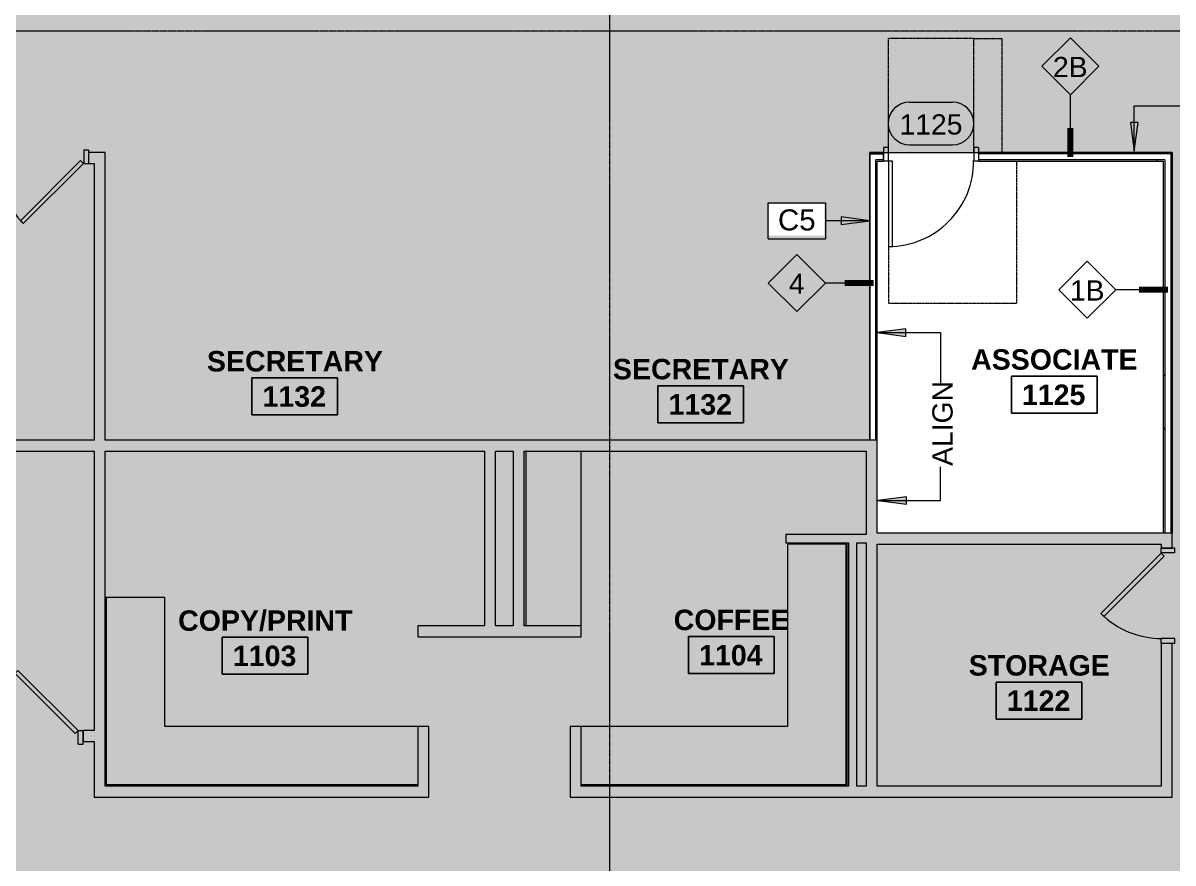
# Model space of a CAD drawing. Header units: inches. Extents: x -203 to 2905, y -968 to 768.
# Drawn here: x 1008.2 to 1491.4, y 44.9 to 397.9 of the extents above; entities that cross this region are included whole.
import ezdxf

# ---------------------------------------------------------------- set-up
doc = ezdxf.new("R2010")
doc.units = ezdxf.units.IN
doc.header["$MEASUREMENT"] = 0
doc.linetypes.add('Dash_2_', pattern=[0.25, 0.125, -0.125])
doc.linetypes.add('Grid Line 1_2_', pattern=[0.875, 0.5, -0.125, 0.125, -0.125])
for name, color, linetype, lineweight in [('A-ANNO-KEYN', 231, 'Continuous', 9), ('A-AREA-IDEN', 2, 'Continuous', 9), ('A-DETL-GENF', 92, 'Continuous', 9), ('A-DETL-THIN', 151, 'Continuous', 9), ('A-DOOR', 31, 'Continuous', 13), ('A-DOOR-FRAM', 31, 'Continuous', 20), ('A-DOOR-IDEN', 31, 'Continuous', 9), ('A-GENM', 13, 'Continuous', 13), ('A-WALL', 113, 'Continuous', 13), ('A-WALL-IDEN', 211, 'Continuous', 9), ('A-WALL-PATT', 111, 'Continuous', 13), ('G-ANNO-TEXT', 231, 'Continuous', 9), ('I-WALL', 2, 'Continuous', 9), ('Q-CASE', 31, 'Continuous', 13), ('S-GRID', 1, 'Continuous', 9)]:
    doc.layers.add(name, color=color, linetype=linetype, lineweight=lineweight)
doc.styles.add('Arial', font='arial.ttf', dxfattribs={"height": 8.851796})
doc.styles.add('Swis721 Lt BT_1', font='swissl.ttf', dxfattribs={"height": 8.514638})
doc.styles.add('Swis721 Lt BT_B', font='', dxfattribs={"height": 8.583975})
doc.styles.get('Swis721 Lt BT_B').set_extended_font_data('Swis721 Lt BT', bold=True)
pattern_1 = [(0, (0, 0), (30.72, 7.68), [1.267, -21.773, 1.267, -21.773, -122.88]), (0, (0, 0), (30.72, 7.68), [-46.08, 1.267, -44.813, 1.267, -21.773, -53.76]), (0, (0, 0), (30.72, 7.68), [-115.2, 1.267, -14.093, 1.267, -37.133]), (120, (11.52, 3.84), (-22.011075, 22.7643), [1.267, -21.773, 1.267, -21.773, -122.88]), (120, (11.52, 3.84), (-22.011075, 22.7643), [-46.08, 1.267, -44.813, 1.267, -21.773, -53.76]), (120, (11.52, 3.84), (-22.011075, 22.7643), [-115.2, 1.267, -14.093, 1.267, -37.133]), (240, (15.36, 19.2), (-8.708925, -30.4443), [1.267, -21.773, 1.267, -21.773, -122.88]), (240, (15.36, 19.2), (-8.708925, -30.4443), [-46.08, 1.267, -44.813, 1.267, -21.773, -53.76]), (240, (15.36, 19.2), (-8.708925, -30.4443), [-115.2, 1.267, -14.093, 1.267, -37.133])]

# ---------------------------------------------------------------- blocks, each defined once
blk = doc.blocks.new('Single Flush - OTJ_SOLIDFLUSH_ALUM-5493998-LEVEL 11 CONSTRUCTION PLAN')
at = {"layer": 'A-DOOR', "color": 8, "lineweight": 20}
for p, q in [((-7.42, 27.64), (-8.65, 26.4)), ((-8.65, 26.4), (16.67, 1.08)), ((17.91, 2.31), (-7.42, 27.64)), ((16.67, 1.08), (17.91, 2.31))]:
    blk.add_line(p, q, dxfattribs=at)
at = {"layer": 'A-DOOR', "color": 55, "lineweight": 9}
blk.add_arc((17.91, 2.31), 35.81, 135, 180.5, dxfattribs=at)
at = {"layer": 'A-DOOR-FRAM', "color": 8}
for p, q in [((-20, -3.44), (-20, 2.31)), ((-20, 2.31), (-18, 2.31)), ((-18, -3.44), (-18, 2.31)), ((18, -3.44), (18, 2.31)), ((18, 2.31), (20, 2.31)), ((20, -3.44), (20, 2.31)), ((-20, -3.44), (-18, -3.44)), ((18, -3.44), (20, -3.44))]:
    blk.add_line(p, q, dxfattribs=at)
blk = doc.blocks.new('Single Flush - OTJ_SOLIDFLUSH_ALUM-5493996-LEVEL 11 CONSTRUCTION PLAN')
at = {"layer": 'A-DOOR', "color": 8, "lineweight": 20}
for p, q in [((-8.65, -26.4), (16.67, -1.08)), ((17.91, -2.31), (-7.42, -27.64)), ((16.67, -1.08), (17.91, -2.31)), ((-7.42, -27.64), (-8.65, -26.4))]:
    blk.add_line(p, q, dxfattribs=at)
at = {"layer": 'A-DOOR', "color": 55, "lineweight": 9}
blk.add_arc((17.91, -2.31), 35.81, 179.5, 225, dxfattribs=at)
at = {"layer": 'A-DOOR-FRAM', "color": 8}
for p, q in [((-20, 3.44), (-20, -2.31)), ((-20, 3.44), (-18, 3.44)), ((-18, 3.44), (-18, -2.31)), ((18, 3.44), (18, -2.31)), ((18, 3.44), (20, 3.44)), ((20, 3.44), (20, -2.31)), ((-20, -2.31), (-18, -2.31)), ((18, -2.31), (20, -2.31))]:
    blk.add_line(p, q, dxfattribs=at)
blk = doc.blocks.new('C-Counter Top1 - 24_ Depth-4929836-LEVEL 11 CONSTRUCTION PLAN')
at = {"layer": 'Q-CASE', "color": 55, "lineweight": 9}
for p, q in [((26.11, -0.75), (-47.26, -0.75)), ((-47.26, -24), (26.11, -24))]:
    blk.add_line(p, q, dxfattribs=at)
blk = doc.blocks.new('Single Flush - OTJ_SOLIDFLUSH_Side Lite-5611454-LEVEL 11 CONSTRUCTION PLAN')
at = {"layer": 'A-DOOR', "lineweight": 20}
for p, q in [((16.16, 37.69), (16.16, 1.87)), ((17.91, 37.69), (16.16, 37.69)), ((17.91, 1.87), (17.91, 37.69)), ((16.16, 1.87), (17.91, 1.87))]:
    blk.add_line(p, q, dxfattribs=at)
at = {"layer": 'A-DOOR', "lineweight": 9}
blk.add_arc((17.91, 1.87), 35.81, 90, 180.5, dxfattribs=at)
at = {"layer": 'A-DOOR-FRAM'}
for p, q in [((-20, -3.87), (-20, 1.87)), ((-20, 1.87), (-18, 1.87)), ((-18, -3.87), (-18, 1.87)), ((18, -3.87), (18, 1.87)), ((18, 1.87), (20, 1.87)), ((20, -3.87), (20, 1.87)), ((-20, -3.87), (-18, -3.87)), ((18, -3.87), (20, -3.87))]:
    blk.add_line(p, q, dxfattribs=at)
at = {"layer": 'A-GENM', "linetype": 'Dash_2_', "lineweight": 9}
for p, q in [((-35.91, 61.69), (17.91, 61.69)), ((-35.91, 1.87), (-35.91, 61.69)), ((17.91, 1.87), (17.91, 61.69)), ((17.87, 1.87), (17.91, 1.87)), ((-29.91, -1.88), (-29.91, -49.69)), ((-17.91, -1.88), (-17.91, -49.69)), ((17.87, -1.88), (17.91, -1.88)), ((17.91, -1.88), (17.91, -49.69)), ((-17.91, -49.69), (-29.91, -49.69)), ((-17.91, -49.69), (17.91, -49.69))]:
    blk.add_line(p, q, dxfattribs=at)
blk = doc.blocks.new('C-L SHAPE COUNTER TOP - C-L SHAPE COUNTER TOP-5524043-LEVEL 11 CONSTRUCTION PLAN')
at = {"layer": 'Q-CASE', "color": 55, "lineweight": 9}
for p, q in [((0.5, 0.5), (0.5, 111.69)), ((25, 25), (25, 111.69)), ((101.63, 25), (25, 25)), ((101.63, 0.5), (101.63, 25)), ((0, 0), (101.63, 0)), ((101.63, 0.5), (0.5, 0.5)), ((101.63, 0), (101.63, 0.5))]:
    blk.add_line(p, q, dxfattribs=at)
blk = doc.blocks.new('C-L SHAPE COUNTER TOP - C-L SHAPE COUNTER TOP-5524417-LEVEL 11 CONSTRUCTION PLAN')
at = {"layer": 'Q-CASE', "color": 55, "lineweight": 9}
for p, q in [((0.5, -131.37), (0.5, -0.5)), ((0.5, -0.5), (79.23, -0.5)), ((79.23, -0.5), (79.23, 0)), ((79.23, -25), (79.23, -0.5)), ((25, -131.37), (25, -25)), ((25, -25), (79.23, -25))]:
    blk.add_line(p, q, dxfattribs=at)
blk = doc.blocks.new('Room Tag - Room Name and Number-3379422-LEVEL 11 CONSTRUCTION PLAN')
at = {"layer": 'A-AREA-IDEN'}
for p, q in [((-0.1881, -0.1636), (-0.1881, -0.0018)), ((-0.1881, -0.0018), (0.1869, -0.0018)), ((0.1869, -0.0018), (-0.1881, -0.0018)), ((-0.1881, -0.0018), (-0.1881, -0.1636)), ((0.1869, -0.0018), (0.1869, -0.1636)), ((0.1869, -0.1636), (0.1869, -0.0018)), ((0.1869, -0.1636), (-0.1881, -0.1636)), ((-0.1881, -0.1636), (0.1869, -0.1636))]:
    blk.add_line(p, q, dxfattribs=at)
blk = doc.blocks.new('Door Tag - Door Tag-41184-LEVEL 11 CONSTRUCTION PLAN')
at = {"layer": 'A-DOOR-IDEN'}
for p, q in [((-0.09375, 0.09375), (0.09375, 0.09375)), ((-0.09375, -0.09375), (0.09375, -0.09375))]:
    blk.add_line(p, q, dxfattribs=at)
for centre, start, end in [((-0.09375, 0), 90, 270), ((0.09375, 0), 270, 90)]:
    blk.add_arc(centre, 0.09375, start, end, dxfattribs=at)
blk = doc.blocks.new('Wall Tag - 1_4_-62626-LEVEL 11 CONSTRUCTION PLAN')
at = {"layer": 'A-WALL-IDEN'}
for p, q in [((-0.125, 0), (0, 0.125)), ((0, 0.125), (0.125, 0)), ((-0.125, 0), (0, -0.125)), ((0, -0.125), (0.125, 0))]:
    blk.add_line(p, q, dxfattribs=at)
blk = doc.blocks.new('Keynote Tag - Keynote Number - Boxed-135510-LEVEL 11 CONSTRUCTION PLAN')
at = {"layer": 'A-ANNO-KEYN'}
for p, q in [((-0.125, -0.0792), (-0.125, 0.0781)), ((-0.125, 0.0781), (0.125, 0.0781)), ((0.125, 0.0781), (0.125, -0.0792)), ((-0.125, -0.0792), (0.125, -0.0792))]:
    blk.add_line(p, q, dxfattribs=at)

msp = doc.modelspace()

# ---------------------------------------------------------------- hatches: boundary and pattern name
at = {"layer": 'A-ANNO-KEYN'}
msp.add_hatch(color=256, dxfattribs=at).paths.add_polyline_path([(1364.01, 314.86), (1352.01, 316.44), (1352.01, 313.28)], flags=0)
at = {"layer": 'A-DETL-GENF'}
h = msp.add_hatch(color=9, dxfattribs=at)
h.paths.add_polyline_path([(131.76, -847.99), (290.55, -780.58), (225.58, -627.57), (209.01, -634.6), (202.64, -619.58), (206.9, -617.78), (211.46, -628.54), (296.14, -592.58), (297.95, -596.84), (229.84, -625.76), (294.8, -778.77), (401.29, -733.56), (336.32, -580.55), (334.77, -581.21), (332.96, -576.95), (428.69, -536.31), (430.5, -540.56), (340.58, -578.74), (405.55, -731.76), (515.31, -685.15), (511.69, -685.15), (511.69, -619.4), (491.89, -619.4), (491.89, -612.4), (492.01, -612.4), (492.01, -532.94), (471.73, -532.94), (471.73, -523.06), (467.32, -524.93), (465.51, -520.68), (471.73, -518.03), (471.73, -508.94), (497.51, -508.94), (497.51, -514.94), (537.51, -514.94), (537.51, -508.94), (555.67, -508.94), (555.67, -394.75), (560.61, -394.75), (560.61, -346.75), (555.67, -346.75), (555.67, -249.98), (575.84, -249.98), (575.84, -160.84), (555.74, -160.84), (555.74, 0.66), (596.73, 0.66), (596.73, -16.34), (638.73, -16.34), (638.73, 0.66), (700.73, 0.66), (700.73, -16.34), (742.73, -16.34), (742.73, 0.66), (804.73, 0.66), (804.73, -16.34), (846.73, -16.34), (846.73, 0.66), (908.73, 0.66), (908.73, -16.34), (950.73, -16.34), (950.73, 0.66), (993.73, 0.66), (993.73, -121.34), (988.17, -121.34), (988.17, -199.94), (988.73, -199.94), (988.73, -160.97), (993.73, -160.97), (993.73, -227.33), (967.61, -227.33), (967.61, -227.44), (965.73, -227.44), (965.73, -267.44), (967.61, -267.44), (967.61, -342.44), (968.74, -342.44), (968.74, -337.81), (970.74, -337.81), (970.74, -342.44), (1010.74, -342.44), (1010.74, -337.81), (1090.73, -337.81), (1090.73, -342.44), (1178.73, -342.44), (1178.73, -337.81), (1330.73, -337.81), (1330.73, -342.44), (1247.36, -342.44), (1247.36, -499.31), (1266.73, -499.31), (1266.73, -523.31), (1247.36, -523.31), (1247.36, -524.65), (1372.42, -524.65), (1372.42, -342.44), (1370.73, -342.44), (1370.73, -337.81), (1378.73, -337.81), (1378.73, -342.44), (1377.05, -342.44), (1377.05, -524.65), (1492.42, -524.65), (1492.42, -342.44), (1418.73, -342.44), (1418.73, -337.81), (1497.05, -337.81), (1497.05, -372.91), (1498.73, -372.91), (1498.73, -377.54), (1497.05, -377.54), (1497.05, -524.65), (1723.7, -524.65), (1723.7, -372.91), (1723.3, -372.91), (1723.3, -377.54), (1538.73, -377.54), (1538.73, -372.91), (1552.42, -372.91), (1552.42, 120.98), (1556.17, 120.98), (1556.17, -1.34), (1582.73, -1.34), (1582.73, -12.96), (1723.7, -12.96), (1723.7, 162.67), (1556.17, 162.67), (1556.17, 160.98), (1552.42, 160.98), (1552.42, 168.98), (1556.17, 168.98), (1556.17, 167.29), (1723.7, 167.29), (1723.7, 284.95), (1723.3, 284.95), (1723.3, 338.96), (1556.17, 338.96), (1556.17, 208.98), (1552.42, 208.98), (1552.42, 343.59), (1723.3, 343.59), (1723.3, 351.59), (1732.42, 351.59), (1732.42, 355.59), (1737.05, 355.59), (1737.05, 351.59), (1910.23, 351.59), (1910.23, 580.43), (1737.05, 580.43), (1737.05, 395.59), (1732.42, 395.59), (1732.42, 418.96), (1730.73, 418.96), (1730.73, 423.59), (1732.42, 423.59), (1732.42, 580.43), (1617.05, 580.43), (1617.05, 406.96), (1661.42, 406.96), (1661.42, 423.59), (1690.73, 423.59), (1690.73, 418.96), (1666.05, 418.96), (1666.05, 402.34), (1610.73, 402.34), (1610.73, 406.96), (1612.42, 406.96), (1612.42, 580.43), (1497.05, 580.43), (1497.05, 406.96), (1570.73, 406.96), (1570.73, 402.34), (1418.73, 402.34), (1418.73, 406.96), (1492.42, 406.96), (1492.42, 580.43), (1377.05, 580.43), (1377.05, 406.96), (1378.73, 406.96), (1378.73, 402.34), (1298.73, 402.34), (1298.73, 406.96), (1372.42, 406.96), (1372.42, 580.43), (1257.05, 580.43), (1257.05, 577.15), (1266.73, 577.15), (1266.73, 553.15), (1257.05, 553.15), (1257.05, 406.96), (1258.73, 406.96), (1258.73, 402.34), (1250.73, 402.34), (1250.73, 406.96), (1252.42, 406.96), (1252.42, 553.15), (1242.73, 553.15), (1242.73, 577.15), (1252.42, 577.15), (1252.42, 580.43), (1137.05, 580.43), (1137.05, 406.96), (1210.73, 406.96), (1210.73, 402.34), (998.73, 402.34), (998.73, 406.96), (1132.42, 406.96), (1132.42, 580.43), (957.05, 580.43), (957.05, 577.15), (966.73, 577.15), (966.73, 553.15), (957.05, 553.15), (957.05, 406.96), (958.73, 406.96), (958.73, 402.34), (950.73, 402.34), (950.73, 406.96), (952.42, 406.96), (952.42, 553.15), (942.73, 553.15), (942.73, 577.15), (952.42, 577.15), (952.42, 580.43), (837.05, 580.43), (837.05, 406.96), (910.73, 406.96), (910.73, 402.34), (830.73, 402.34), (830.73, 406.96), (832.42, 406.96), (832.42, 580.43), (657.05, 580.43), (657.05, 406.96), (790.73, 406.96), (790.73, 402.34), (518.73, 402.34), (518.73, 406.96), (652.42, 406.96), (652.42, 580.43), (477.05, 580.43), (477.05, 406.96), (478.73, 406.96), (478.73, 402.34), (470.73, 402.34), (470.73, 406.96), (472.42, 406.96), (472.42, 580.43), (357.05, 580.43), (357.05, 406.96), (430.73, 406.96), (430.73, 402.34), (278.73, 402.34), (278.73, 406.96), (352.42, 406.96), (352.42, 580.43), (237.05, 580.43), (237.05, 577.15), (246.73, 577.15), (246.73, 553.15), (237.05, 553.15), (237.05, 406.96), (238.73, 406.96), (238.73, 402.34), (230.73, 402.34), (230.73, 406.96), (232.42, 406.96), (232.42, 553.15), (222.73, 553.15), (222.73, 577.15), (232.42, 577.15), (232.42, 580.43), (117.05, 580.43), (117.05, 406.96), (190.73, 406.96), (190.73, 402.34), (112.42, 402.34), (112.42, 418.96), (110.73, 418.96), (110.73, 423.59), (112.42, 423.59), (112.42, 580.43), (-120.35, 580.43), (-120.35, 406.96), (52.42, 406.96), (52.42, 423.59), (70.73, 423.59), (70.73, 418.96), (57.05, 418.96), (57.05, 328.65), (52.42, 328.65), (52.42, 402.34), (-120.35, 402.34), (-120.35, 286.96), (52.42, 286.96), (52.42, 288.65), (57.05, 288.65), (57.05, 280.65), (52.42, 280.65), (52.42, 282.34), (-120.35, 282.34), (-120.35, 166.96), (52.42, 166.96), (52.42, 240.65), (57.05, 240.65), (57.05, 160.65), (52.42, 160.65), (52.42, 162.34), (-120.35, 162.34), (-120.35, 0.55), (-80.76, 0.55), (-80.76, -13.04), (52.42, -13.04), (52.45, 120.65), (57.05, 120.65), (57.05, -19.35), (52.42, -19.35), (52.42, -17.66), (-80.76, -17.66), (-80.76, -30.95), (-120.35, -30.95), (-120.35, -193.04), (52.42, -193.04), (52.42, -59.35), (57.05, -59.35), (57.05, -218.77), (71.25, -252.22), (66.99, -254.03), (52.42, -219.71), (52.42, -197.66), (-120.35, -197.66), (-120.35, -254.17), (-75.11, -360.73), (83.67, -293.32), (82.62, -290.84), (86.88, -289.04), (141.98, -418.82), (137.73, -420.63), (85.48, -297.58), (-73.3, -364.99), (-4.77, -526.42), (-2.44, -525.43), (-6.07, -516.89), (16.02, -507.51), (19.65, -516.05), (154.02, -459), (153.36, -457.45), (157.61, -455.64), (160.74, -463.01), (156.48, -464.81), (155.82, -463.26), (21.46, -520.31), (25.4, -529.6), (3.31, -538.98), (-0.64, -529.69), (-2.96, -530.67), (42.33, -637.33), (201.11, -569.92), (172.12, -501.63), (176.37, -499.83), (207.17, -572.37), (190.6, -579.41), (191.26, -580.96), (187.01, -582.77), (186.35, -581.21), (44.13, -641.59), (118.32, -816.32)], flags=0)
h.paths.add_polyline_path([(225.76, -805.76), (216.38, -783.67), (238.47, -774.29), (247.85, -796.38), (232.98, -802.69)], flags=0)
h.paths.add_polyline_path([(446.67, -711.97), (437.29, -689.88), (459.38, -680.5), (468.76, -702.59), (455.33, -708.29)], flags=0)
h.paths.add_polyline_path([(516.31, -684.73), (516.73, -684.55), (516.73, -619.4), (516.31, -619.4), (516.31, -684.66)], flags=0)
h.paths.add_polyline_path([(259.55, -539.27), (242.89, -500.03), (350.11, -454.51), (225.01, -159.89), (118.32, -205.39), (108.25, -181.68), (108.25, 0.59), (112.87, 0.59), (112.87, -27.03), (206.42, -27.03), (206.42, 0.59), (264.73, 0.59), (264.73, -4.04), (263.05, -4.04), (263.05, -31.65), (237.05, -31.65), (237.05, -151.81), (370.42, -151.81), (370.42, -4.04), (304.73, -4.04), (304.73, 0.59), (498.05, 0.59), (498.05, -98.13), (493.42, -98.13), (493.42, -4.04), (375.05, -4.04), (375.05, -151.81), (493.42, -151.81), (493.42, -138.13), (498.05, -138.13), (498.05, -157.13), (493.42, -157.13), (493.42, -156.44), (432.05, -156.44), (432.05, -196.81), (493.42, -196.81), (493.42, -196.13), (498.05, -196.13), (498.05, -296.13), (493.42, -296.13), (493.42, -229.44), (466.42, -229.44), (466.42, -201.44), (306.4, -201.44), (306.4, -156.44), (237.05, -156.44), (237.05, -179.26), (304.36, -337.81), (493.42, -337.81), (493.42, -336.13), (498.05, -336.13), (498.05, -448.88), (416.5, -483.5), (414.7, -479.24), (493.42, -445.81), (493.42, -342.44), (306.32, -342.44), (372.09, -497.33), (377.88, -494.87), (379.69, -499.13), (370.67, -502.95), (356.99, -470.74), (283.74, -501.84), (293.51, -524.85), (259.81, -539.16)], flags=0)
h.paths.add_polyline_path([(259.81, -534.13), (287.44, -522.4), (274.4, -491.68), (246.77, -503.41), (249.74, -510.4), (271.83, -501.02), (281.21, -523.11), (259.11, -532.49), (259.55, -533.51)], flags=0)
h.paths.add_polyline_path([(963.74, -524.65), (967.61, -524.65), (967.61, -523.31), (943.94, -523.31), (943.94, -499.31), (967.61, -499.31), (967.61, -457.44), (965.73, -457.44), (965.73, -499.09), (942.73, -499.09), (942.73, -524.65), (963.23, -524.65)], flags=0)
h.paths.add_polyline_path([(1566.73, -523.31), (1542.73, -523.31), (1542.73, -499.31), (1566.73, -499.31)], flags=0)
h.paths.add_polyline_path([(281.93, -497.58), (355.19, -466.48), (351.91, -458.77), (278.66, -489.87), (279.43, -491.68)], flags=0)
h.paths.add_polyline_path([(560.17, -441.94), (560.61, -441.94), (560.61, -437.31), (560.17, -437.31)], flags=0)
h.paths.add_polyline_path([(1042.55, -276.86), (1037.92, -276.86), (1037.92, -158.54), (1086.73, -158.54), (1086.73, -163.17), (1042.55, -163.17), (1042.55, -254.42)], flags=0)
h.paths.add_polyline_path([(1374.73, -276.73), (1374.73, -276.11), (1372.42, -276.11), (1372.42, -163.17), (1340.73, -163.17), (1340.73, -158.54), (1372.42, -158.54), (1372.42, -4.04), (1283.05, -4.04), (1283.05, -33.04), (1272.05, -33.04), (1272.05, -158.54), (1304.73, -158.54), (1304.73, -163.17), (1122.73, -163.17), (1122.73, -158.54), (1159.42, -158.54), (1159.42, -156.86), (1164.05, -156.86), (1164.05, -158.54), (1267.42, -158.54), (1267.42, -33.04), (1223.42, -33.04), (1223.42, -4.04), (1164.05, -4.04), (1164.05, -116.86), (1159.42, -116.86), (1159.42, -97.17), (1037.92, -97.17), (1037.92, -90.86), (1042.55, -90.86), (1042.55, -92.54), (1159.42, -92.54), (1159.42, -4.04), (1042.55, -4.04), (1042.55, -50.86), (1037.92, -50.86), (1037.92, 0.59), (1491.05, 0.59), (1491.05, -5.73), (1486.42, -5.73), (1486.42, -4.04), (1377.05, -4.04), (1377.05, -103.21), (1486.42, -103.21), (1486.42, -45.73), (1491.05, -45.73), (1491.05, -276.73), (1377.05, -276.73)], flags=0)
h.paths.add_polyline_path([(471.05, -224.81), (471.73, -224.81), (471.73, -201.44), (471.05, -201.44), (471.05, -216.75)], flags=0)
h.paths.add_polyline_path([(968.13, -222.33), (968.13, -204.94), (967.61, -204.94), (967.61, -222.33)], flags=0)
h.paths.add_polyline_path([(350.11, -196.81), (427.42, -196.81), (427.42, -156.44), (311.03, -156.44), (311.03, -196.81)], flags=0)
h.paths.add_polyline_path([(232.42, -168.37), (232.42, -157.68), (228.58, -159.32), (231.55, -166.31)], flags=0)
h.paths.add_polyline_path([(1304.83, -164.92), (1304.83, -163.17), (1340.64, -163.17), (1340.64, -164.92), (1317.1, -164.92)], flags=0)
h.paths.add_polyline_path([(1122.64, -164.92), (1086.83, -164.92), (1086.83, -163.17), (1122.64, -163.17)], flags=0)
h.paths.add_polyline_path([(1272.05, -28.41), (1278.42, -28.41), (1278.42, -4.04), (1268.73, -4.04), (1268.73, -28.41)], flags=0)
h.paths.add_polyline_path([(1240.73, -28.41), (1240.73, -4.04), (1228.05, -4.04), (1228.05, -28.41)], flags=0)
h.paths.add_polyline_path([(-120.35, -27.45), (-84.26, -27.45), (-84.26, -27.34), (-117.75, -27.34), (-117.75, -17.66), (-120.35, -17.66), (-120.35, -27.34)], flags=0)
h.paths.add_polyline_path([(258.42, -27.03), (258.42, -4.04), (248.73, -4.04), (248.73, -27.03)], flags=0)
h.paths.add_polyline_path([(211.05, -27.03), (220.73, -27.03), (220.73, -4.04), (211.05, -4.04)], flags=0)
h.paths.add_polyline_path([(-117.75, -13.04), (-117.75, -2.95), (-120.35, -2.95), (-120.35, -13.04)], flags=0)
h.paths.add_polyline_path([(558.48, 71.96), (430.42, 71.96), (430.42, 101.59), (435.05, 101.59), (435.05, 76.59), (554.98, 76.59), (554.98, 221.96), (396.05, 221.96), (396.05, 146.59), (432.73, 146.59), (432.73, 141.96), (354.73, 141.96), (354.73, 146.59), (378.73, 146.59), (378.73, 221.96), (266.05, 221.96), (266.05, 219.52), (229.36, 219.52), (229.36, 184.99), (266.05, 184.99), (266.05, 181.49), (236.48, 181.49), (236.48, 76.59), (352.42, 76.59), (352.42, 101.59), (357.05, 101.59), (357.05, 71.96), (108.25, 71.96), (108.25, 131.87), (112.87, 131.87), (112.87, 76.59), (224.73, 76.59), (224.73, 173.56), (112.87, 173.56), (112.87, 171.87), (108.25, 171.87), (108.25, 178.18), (224.73, 178.18), (224.73, 343.34), (108.25, 343.34), (108.25, 347.96), (229.36, 347.96), (229.36, 226.59), (378.42, 226.59), (378.42, 347.96), (576.05, 347.96), (576.05, 221.96), (558.48, 221.96), (558.48, 76.59), (574.73, 76.59), (574.73, 71.96), (569.74, 71.96)], flags=0)
h.paths.add_polyline_path([(1491.05, 72.66), (1238.11, 72.66), (1238.11, 102.28), (1242.73, 102.28), (1242.73, 77.28), (1354.98, 77.28), (1354.98, 179.48), (1328.64, 179.48), (1328.64, 182.98), (1362.42, 182.98), (1362.42, 217.96), (1218.73, 217.96), (1218.73, 144.59), (1242.73, 144.59), (1242.73, 139.96), (1174.11, 139.96), (1174.11, 144.59), (1202.11, 144.59), (1202.11, 217.96), (1042.73, 217.96), (1042.73, 77.28), (1174.11, 77.28), (1174.11, 102.28), (1178.73, 102.28), (1178.73, 72.66), (1038.11, 72.66), (1038.11, 95.96), (1033.42, 95.96), (1033.42, 100.59), (1038.11, 100.59), (1038.11, 217.96), (764.05, 217.96), (764.05, 79.66), (977.11, 79.66), (977.11, 100.59), (993.42, 100.59), (993.42, 95.96), (981.73, 95.96), (981.73, 79.66), (986.42, 79.66), (986.42, 72.66), (759.42, 72.66), (759.42, 104.84), (646.42, 104.84), (646.42, 294.15), (666.05, 294.15), (666.05, 109.46), (726.05, 109.46), (726.05, 294.15), (759.42, 294.15), (759.42, 343.59), (766.73, 343.59), (766.73, 338.96), (764.05, 338.96), (764.05, 222.59), (898.86, 222.59), (898.86, 338.96), (806.73, 338.96), (806.73, 343.59), (995.73, 343.59), (995.73, 338.96), (902.61, 338.96), (902.61, 222.59), (1038.11, 222.59), (1038.11, 338.96), (1035.73, 338.96), (1035.73, 343.59), (1042.73, 343.59), (1042.73, 222.59), (1364.05, 222.59), (1364.05, 343.59), (1491.05, 343.59), (1491.05, 177.23), (1486.42, 177.23), (1486.42, 178.92), (1367.05, 178.92), (1367.05, 77.28), (1486.42, 77.28), (1486.42, 137.23), (1491.05, 137.23), (1491.05, 77.28)], flags=0)
h.paths.add_polyline_path([(229.36, 76.59), (232.98, 76.59), (232.98, 181.49), (229.36, 181.49), (229.36, 76.73)], flags=0)
h.paths.add_polyline_path([(1358.48, 77.28), (1362.42, 77.28), (1362.42, 179.48), (1358.48, 179.48), (1358.48, 77.43)], flags=0)
h.paths.add_polyline_path([(759.42, 109.46), (759.42, 289.52), (730.67, 289.52), (730.67, 109.46), (758.57, 109.46)], flags=0)
h.paths.add_polyline_path([(661.42, 109.46), (661.42, 289.52), (651.05, 289.52), (651.05, 109.46), (656.64, 109.46)], flags=0)
h.paths.add_polyline_path([(1214.11, 144.59), (1214.11, 217.96), (1206.73, 217.96), (1206.73, 144.59)], flags=0)
h.paths.add_polyline_path([(391.42, 146.59), (391.42, 221.96), (383.36, 221.96), (383.36, 146.59)], flags=0)
h.paths.add_polyline_path([(1556.17, 553.15), (1542.73, 553.15), (1542.73, 577.15), (1566.73, 577.15), (1566.73, 553.15), (1563.48, 553.15)], flags=0)
h.paths.add_polyline_path([(620.73, 553.15), (596.73, 553.15), (596.73, 577.15), (620.73, 577.15)], flags=0)
h.paths.add_polyline_path([(-15.27, 553.15), (-39.27, 553.15), (-39.27, 577.15), (-15.27, 577.15)], flags=0)
at = {"layer": 'A-WALL-PATT', "lineweight": 9}
h = msp.add_hatch(color=7, dxfattribs=at)
h.paths.add_polyline_path([(1038.11, 338.96), (1038.11, 343.59), (1035.73, 343.59), (1035.73, 338.96)], flags=0)
h.paths.add_polyline_path([(894.33, 338.96), (995.73, 338.96), (995.73, 343.59), (806.73, 343.59), (806.73, 338.96)], flags=0)
h.paths.add_polyline_path([(766.73, 338.96), (766.73, 343.59), (764.05, 343.59), (764.05, 338.96)], flags=0)
for points in [[(1038.11, 72.66), (1042.73, 72.66), (1042.73, 343.59), (1038.11, 343.59), (1038.11, 77.28)], [(1038.11, 217.96), (1038.11, 222.59), (764.05, 222.59), (764.05, 217.96), (894.33, 217.96)], [(1202.11, 217.96), (1362.42, 217.96), (1362.42, 222.59), (1042.73, 222.59), (1042.73, 217.96), (1174.11, 217.96)], [(1362.42, 77.28), (1367.05, 77.28), (1367.05, 222.59), (1362.42, 222.59), (1362.42, 77.43)], [(1206.73, 144.59), (1206.73, 217.96), (1202.11, 217.96), (1202.11, 144.59), (1203.98, 144.59)], [(1218.73, 144.59), (1218.73, 217.96), (1214.11, 217.96), (1214.11, 144.59)], [(1358.48, 179.48), (1362.42, 179.48), (1362.42, 182.98), (1328.64, 182.98), (1328.64, 179.48), (1354.98, 179.48)], [(1354.98, 77.28), (1358.48, 77.28), (1358.48, 179.48), (1354.98, 179.48), (1354.98, 77.55)], [(1490.42, 178.92), (1491.05, 178.92), (1491.05, 183.54), (1367.05, 183.54), (1367.05, 178.92), (1487.94, 178.92)], [(1242.73, 139.96), (1242.73, 144.59), (1174.11, 144.59), (1174.11, 139.96), (1218.73, 139.96)], [(1174.11, 72.66), (1178.73, 72.66), (1178.73, 102.28), (1174.11, 102.28), (1174.11, 77.28)], [(1242.73, 77.28), (1242.73, 102.28), (1238.11, 102.28), (1238.11, 77.28)], [(1042.73, 72.66), (1174.11, 72.66), (1174.11, 77.28), (1042.73, 77.28)], [(1242.73, 72.66), (1491.05, 72.66), (1491.05, 77.28), (1238.11, 77.26), (1238.11, 72.66)]]:
    msp.add_hatch(color=7, dxfattribs=at).paths.add_polyline_path(points, flags=0)
h = msp.add_hatch(dxfattribs=at)
h.set_pattern_fill('FP_1', color=256, style=0, pattern_type=2)
h.set_pattern_definition(pattern_1)
h.paths.add_polyline_path([(1490.42, 342.96), (1490.42, 343.59), (1409.73, 343.59), (1409.73, 342.96), (1487.92, 342.96)], flags=0)
h.paths.add_polyline_path([(1367.05, 342.96), (1369.73, 342.96), (1369.73, 343.59), (1364.05, 343.59), (1364.05, 342.96), (1366.55, 342.96)], flags=0)
h = msp.add_hatch(dxfattribs=at)
h.set_pattern_fill('FP_1', color=256, style=0, pattern_type=2)
h.set_pattern_definition(pattern_1)
h.paths.add_polyline_path([(1490.42, 183.54), (1491.05, 183.54), (1491.05, 343.59), (1490.42, 343.57), (1490.42, 184.08)], flags=0)
h = msp.add_hatch(dxfattribs=at)
h.set_pattern_fill('FP_1', color=256, style=0, pattern_type=2)
h.set_pattern_definition(pattern_1)
h.paths.add_polyline_path([(1366.55, 222.59), (1367.05, 222.59), (1367.05, 340.46), (1366.55, 340.46), (1366.55, 222.72)], flags=0)
h = msp.add_hatch(dxfattribs=at)
h.set_pattern_fill('FP_1', color=256, style=0, pattern_type=2)
h.set_pattern_definition(pattern_1)
h.paths.add_polyline_path([(1487.3, 339.84), (1487.29, 340.46), (1409.73, 340.46), (1409.73, 339.84), (1436.22, 339.84)], flags=0)
h.paths.add_polyline_path([(1367.05, 339.84), (1369.73, 339.84), (1369.73, 340.46), (1367.05, 340.46)], flags=0)
h = msp.add_hatch(dxfattribs=at)
h.set_pattern_fill('FP_1', color=256, style=0, pattern_type=2)
h.set_pattern_definition(pattern_1)
h.paths.add_polyline_path([(1487.92, 183.54), (1487.92, 340.46), (1487.3, 340.46), (1487.3, 183.54)], flags=0)
h = msp.add_hatch(color=7, dxfattribs=at)
h.paths.add_polyline_path([(1491.05, 77.28), (1491.05, 137.23), (1486.42, 137.23), (1486.42, 77.28)], flags=0)
h.paths.add_polyline_path([(1487.95, 177.23), (1491.05, 177.23), (1491.05, 178.92), (1486.42, 178.92), (1486.42, 177.23), (1487.92, 177.23)], flags=0)
h = msp.add_hatch(color=7, dxfattribs=at)
h.paths.add_polyline_path([(1038.11, 95.96), (1038.11, 100.59), (1033.42, 100.59), (1033.42, 95.96)], flags=0)
h.paths.add_polyline_path([(993.42, 95.96), (993.42, 100.59), (977.11, 100.59), (977.11, 95.96), (986.42, 95.96)], flags=0)
at = {"layer": 'G-ANNO-TEXT'}
for points in [[(1475.12, 344.12), (1476.7, 356.12), (1473.54, 356.12)], [(1367.12, 267.84), (1379.12, 266.26), (1379.12, 269.42)], [(1367.34, 197.27), (1379.34, 195.69), (1379.34, 198.85)]]:
    msp.add_hatch(color=7, dxfattribs=at).paths.add_polyline_path(points, flags=0)

# ---------------------------------------------------------------- linework, layer by layer
at = {"layer": 'A-ANNO-KEYN'}
for p, q in [((1364.01, 314.86), (1345.33, 314.86)), ((1364.01, 314.86), (1352.01, 316.44)), ((1352.01, 316.44), (1352.01, 313.28)), ((1352.01, 313.28), (1364.01, 314.86))]:
    msp.add_line(p, q, dxfattribs=at)
at = {"layer": 'A-DETL-THIN'}
for p, q in [((1364.05, 222.59), (1364.05, 343.59)), ((1364.05, 343.59), (1491.05, 343.59)), ((1491.05, 343.59), (1491.05, 183.54))]:
    msp.add_line(p, q, dxfattribs=at)
at = {"layer": 'A-WALL', "color": 8, "lineweight": 20}
for p, q in [((1042.73, 343.59), (1035.73, 343.59)), ((1035.73, 343.59), (1035.73, 338.96)), ((1042.73, 222.59), (1042.73, 343.59)), ((1035.73, 338.96), (1038.11, 338.96)), ((1038.11, 338.96), (1038.11, 222.59)), ((1038.11, 222.59), (902.61, 222.59)), ((1367.05, 222.59), (1042.73, 222.59)), ((1367.05, 183.54), (1367.05, 222.59)), ((764.05, 217.96), (1038.11, 217.96)), ((1038.11, 217.96), (1038.11, 100.59)), ((1042.73, 77.28), (1042.73, 217.96)), ((1042.73, 217.96), (1202.11, 217.96)), ((1202.11, 217.96), (1202.11, 144.59)), ((1206.73, 217.96), (1214.11, 217.96)), ((1206.73, 144.59), (1206.73, 217.96)), ((1214.11, 217.96), (1214.11, 144.59)), ((1218.73, 217.96), (1362.42, 217.96)), ((1218.73, 144.59), (1218.73, 217.96)), ((1362.42, 217.96), (1362.42, 182.98)), ((1362.42, 179.48), (1362.42, 77.28)), ((1491.05, 183.54), (1367.05, 183.54)), ((1367.05, 178.92), (1486.42, 178.92)), ((1367.05, 77.28), (1367.05, 178.92)), ((1486.42, 178.92), (1486.42, 177.23)), ((1491.05, 177.23), (1491.05, 183.54)), ((1486.42, 177.23), (1491.05, 177.23)), ((1202.11, 144.59), (1174.11, 144.59)), ((1174.11, 144.59), (1174.11, 139.96)), ((1214.11, 144.59), (1206.73, 144.59)), ((1242.73, 144.59), (1218.73, 144.59)), ((1242.73, 139.96), (1242.73, 144.59)), ((1174.11, 139.96), (1242.73, 139.96)), ((1491.05, 137.23), (1486.42, 137.23)), ((1486.42, 137.23), (1486.42, 77.28)), ((1491.05, 72.66), (1491.05, 137.23)), ((1174.11, 102.28), (1174.11, 77.28)), ((1178.73, 102.28), (1174.11, 102.28)), ((1178.73, 72.66), (1178.73, 102.28)), ((1238.11, 102.28), (1238.11, 72.66)), ((1242.73, 102.28), (1238.11, 102.28)), ((1242.73, 77.28), (1242.73, 102.28)), ((1038.11, 100.59), (1033.42, 100.59)), ((1033.42, 100.59), (1033.42, 95.96)), ((1033.42, 95.96), (1038.11, 95.96)), ((1038.11, 95.96), (1038.11, 72.66)), ((1038.11, 72.66), (1178.73, 72.66)), ((1174.11, 77.28), (1042.73, 77.28)), ((1238.11, 72.66), (1491.05, 72.66)), ((1354.98, 77.28), (1242.73, 77.28)), ((1362.42, 77.28), (1358.48, 77.28)), ((1486.42, 77.28), (1367.05, 77.28))]:
    msp.add_line(p, q, dxfattribs=at)
at = {"layer": 'A-WALL'}
for p, q in [((1364.05, 342.96), (1369.73, 342.96)), ((1366.55, 222.59), (1366.55, 340.46)), ((1369.73, 340.46), (1366.55, 340.46)), ((1490.42, 342.96), (1409.73, 342.96)), ((1487.92, 340.46), (1409.73, 340.46)), ((1487.92, 340.46), (1487.92, 183.54)), ((1490.42, 342.96), (1490.42, 183.54))]:
    msp.add_line(p, q, dxfattribs=at)
at = {"layer": 'A-WALL-IDEN'}
for p, q in [((1448.25, 341.71), (1448.25, 367.74)), ((1365.55, 288.68), (1345.33, 288.68)), ((1489.17, 285.85), (1467.37, 285.85))]:
    msp.add_line(p, q, dxfattribs=at)
at = {"layer": 'A-WALL-IDEN', "lineweight": 90}
for p, q in [((1448.25, 341.71), (1448.25, 353.71)), ((1365.55, 288.68), (1353.55, 288.68)), ((1489.17, 285.85), (1477.17, 285.85))]:
    msp.add_line(p, q, dxfattribs=at)
at = {"layer": 'G-ANNO-TEXT', "color": 7}
for p, q in [((1475.12, 363.19), (1532.48, 363.19)), ((1475.12, 344.12), (1475.12, 363.19)), ((1476.7, 356.12), (1473.54, 356.12)), ((1473.54, 356.12), (1475.12, 344.12)), ((1475.12, 344.12), (1476.7, 356.12)), ((1379.12, 269.42), (1367.12, 267.84)), ((1367.12, 267.84), (1379.12, 266.26)), ((1367.12, 267.84), (1393.65, 267.84)), ((1379.12, 266.26), (1379.12, 269.42)), ((1393.65, 267.84), (1393.65, 248.69)), ((1393.65, 248.69), (1393.65, 245.77)), ((1393.65, 197.27), (1393.65, 211.45)), ((1379.34, 198.85), (1367.34, 197.27)), ((1379.34, 195.69), (1379.34, 198.85)), ((1367.34, 197.27), (1379.34, 195.69)), ((1367.34, 197.27), (1393.65, 197.27))]:
    msp.add_line(p, q, dxfattribs=at)
at = {"layer": 'I-WALL', "lineweight": 13}
for p, q in [((1364.05, 343.59), (1364.05, 222.59)), ((1369.73, 343.59), (1364.05, 343.59)), ((1369.73, 339.84), (1369.73, 343.59)), ((1491.05, 343.59), (1409.73, 343.59)), ((1409.73, 343.59), (1409.73, 339.84)), ((1491.05, 183.54), (1491.05, 343.59)), ((1367.05, 222.59), (1367.05, 339.84)), ((1367.05, 339.84), (1369.73, 339.84)), ((1409.73, 339.84), (1487.3, 339.84)), ((1487.3, 339.84), (1487.3, 183.54))]:
    msp.add_line(p, q, dxfattribs=at)
at = {"layer": 'I-WALL', "color": 8, "lineweight": 20}
for p, q in [((1362.42, 182.98), (1328.64, 182.98)), ((1328.64, 182.98), (1328.64, 179.48)), ((1328.64, 179.48), (1354.98, 179.48)), ((1354.98, 179.48), (1354.98, 77.28)), ((1358.48, 179.48), (1362.42, 179.48)), ((1358.48, 77.28), (1358.48, 179.48))]:
    msp.add_line(p, q, dxfattribs=at)
at = {"layer": 'S-GRID', "linetype": 'Grid Line 1_2_'}
for p, q in [((1254.73, -968.26), (1254.73, 744.46)), ((-203.03, 394.69), (2046, 394.69))]:
    msp.add_line(p, q, dxfattribs=at)

# ---------------------------------------------------------------- block references
at = {"layer": 'A-ANNO-KEYN', "xscale": 95.99999999999994, "yscale": 95.99999999999994, "zscale": 95.99999999999994}
msp.add_blockref('Keynote Tag - Keynote Number - Boxed-135510-LEVEL 11 CONSTRUCTION PLAN', (1333.33, 314.91), dxfattribs=at)
at = {"layer": 'A-AREA-IDEN', "xscale": 95.99999999999994, "yscale": 95.99999999999994, "zscale": 95.99999999999994}
for p in [(1122.42, 248.96), (1441.53, 249.71), (1293.02, 245.67), (1109.98, 139.96), (1305.89, 140.27), (1435.19, 121.16)]:
    msp.add_blockref('Room Tag - Room Name and Number-3379422-LEVEL 11 CONSTRUCTION PLAN', p, dxfattribs=at)
at = {"layer": 'A-DOOR', "rotation": 180}
msp.add_blockref('Single Flush - OTJ_SOLIDFLUSH_Side Lite-5611454-LEVEL 11 CONSTRUCTION PLAN', (1389.73, 341.71), dxfattribs=at)
at = {"layer": 'A-DOOR', "color": 135}
for name, p in [('Single Flush - OTJ_SOLIDFLUSH_ALUM-5493996-LEVEL 11 CONSTRUCTION PLAN', (1015.73, 341.27)), ('Single Flush - OTJ_SOLIDFLUSH_ALUM-5493998-LEVEL 11 CONSTRUCTION PLAN', (1013.42, 98.27))]:
    msp.add_blockref(name, p, dxfattribs=at)
at = {"layer": 'A-DOOR', "color": 135, "rotation": 89.9999999999999}
msp.add_blockref('Single Flush - OTJ_SOLIDFLUSH_ALUM-5493998-LEVEL 11 CONSTRUCTION PLAN', (1488.73, 157.23), dxfattribs=at)
at = {"layer": 'A-DOOR-IDEN', "xscale": 95.99999999999994, "yscale": 95.99999999999994, "zscale": 95.99999999999994}
msp.add_blockref('Door Tag - Door Tag-41184-LEVEL 11 CONSTRUCTION PLAN', (1389.73, 355.73), dxfattribs=at)
at = {"layer": 'A-WALL-IDEN', "xscale": 95.99999999999994, "yscale": 95.99999999999994, "zscale": 95.99999999999994}
for p in [(1448.25, 379.74), (1333.33, 288.68), (1455.37, 285.85)]:
    msp.add_blockref('Wall Tag - 1_4_-62626-LEVEL 11 CONSTRUCTION PLAN', p, dxfattribs=at)
at = {"layer": 'Q-CASE', "color": 55, "lineweight": 9}
for name, p, rotation in [('C-Counter Top1 - 24_ Depth-4929836-LEVEL 11 CONSTRUCTION PLAN', (1218.73, 191.85), 90.00000000000084), ('C-L SHAPE COUNTER TOP - C-L SHAPE COUNTER TOP-5524043-LEVEL 11 CONSTRUCTION PLAN', (1354.42, 77.28), 90), ('C-L SHAPE COUNTER TOP - C-L SHAPE COUNTER TOP-5524417-LEVEL 11 CONSTRUCTION PLAN', (1042.73, 77.28), 89.99999999999991)]:
    msp.add_blockref(name, p, dxfattribs=dict(at, rotation=rotation))

# ---------------------------------------------------------------- texts
at = {"layer": 'A-AREA-IDEN', "char_height": 8.584, "attachment_point": 2, "line_spacing_factor": 0.998538, "style": 'Swis721 Lt BT_B'}
for s, insert, width in [('ASSOCIATE', (1441.54, 260.85), 76.032), ('SECRETARY', (1122.44, 260.1), 79.488), ('SECRETARY', (1293.03, 256.8), 79.488), ('1132', (1122.15, 245.27), 30.672), ('1132', (1292.75, 241.98), 30.672), ('1125', (1441.25, 246.02), 30.672), ('COPY/PRINT', (1109.99, 151.1), 81.324), ('COFFEE', (1305.9, 151.41), 54.864), ('1103', (1109.7, 136.28), 30.672), ('1104', (1305.61, 136.58), 30.672), ('STORAGE', (1435.2, 132.29), 65.016), ('1122', (1434.91, 117.47), 30.672)]:
    msp.add_mtext(s, dxfattribs=dict(at, insert=insert, width=width))
at = {"layer": 'A-DOOR-IDEN', "insert": (1389.69, 359.59), "char_height": 8.515, "width": 30.24, "attachment_point": 2, "line_spacing_factor": 1.00667, "style": 'Swis721 Lt BT_1'}
msp.add_mtext('1125', dxfattribs=at)
at = {"layer": 'A-WALL-IDEN', "attachment_point": 2, "line_spacing_factor": 1.00667, "style": 'Swis721 Lt BT_1'}
for s, insert, char_height, width in [('2B', (1448.22, 383.71), 8.515, 16.632), ('4', (1333.3, 292.65), 8.51, 7.56), ('1B', (1455.34, 289.82), 8.515, 16.632)]:
    msp.add_mtext(s, dxfattribs=dict(at, insert=insert, char_height=char_height, width=width))
at = {"layer": 'G-ANNO-TEXT', "color": 7, "insert": (1390.26, 211.82), "char_height": 8.515, "width": 40.284, "attachment_point": 1, "rotation": 90, "line_spacing_factor": 1.00667, "style": 'Swis721 Lt BT_1'}
msp.add_mtext('ALIGN', dxfattribs=at)

# ---------------------------------------------------------------- next in the draw order: texts
at = {"layer": 'A-ANNO-KEYN', "insert": (1333.3, 319.62), "char_height": 8.852, "width": 18.792, "attachment_point": 2, "line_spacing_factor": 0.938532, "style": 'Arial', "bg_fill": 3, "box_fill_scale": 1.25, "bg_fill_color": 0, "bg_fill_transparency": 0}
msp.add_mtext('C5', dxfattribs=at)

doc.saveas('drawing.dxf')
